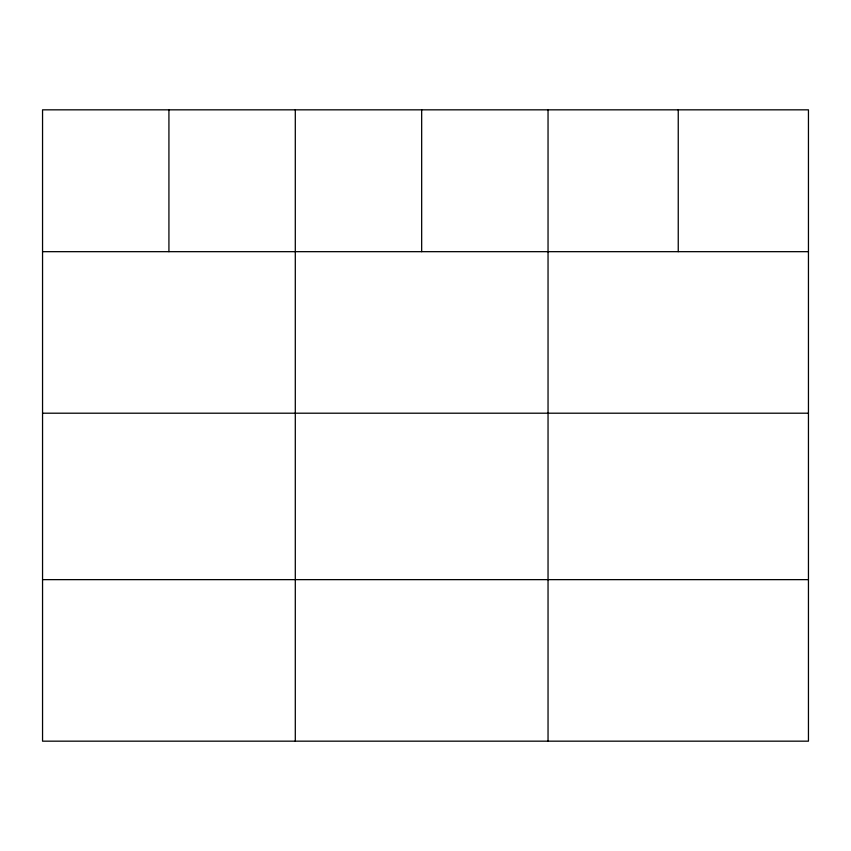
<?xml version="1.0" encoding="UTF-8"?>
<svg xmlns="http://www.w3.org/2000/svg" width="851" height="851" viewBox="0 0 851 851"><rect width="100%" height="100%" fill="white"/><g stroke="black" fill="none" stroke-linecap="round" stroke-linejoin="round"><path stroke-width="1.28" d="M808.45 251.673L808.45 741.168L42.55 741.168L42.55 109.832L808.45 109.832L808.45 251.673L42.55 251.673M42.55 413.203L808.45 413.203M42.55 579.637L808.45 579.637M678.247 109.832L678.247 251.673M548.044 109.832L548.044 741.168M421.67 109.832L421.67 251.673M295.297 109.832L295.297 741.168M168.924 109.832L168.924 251.673"/></g></svg>
